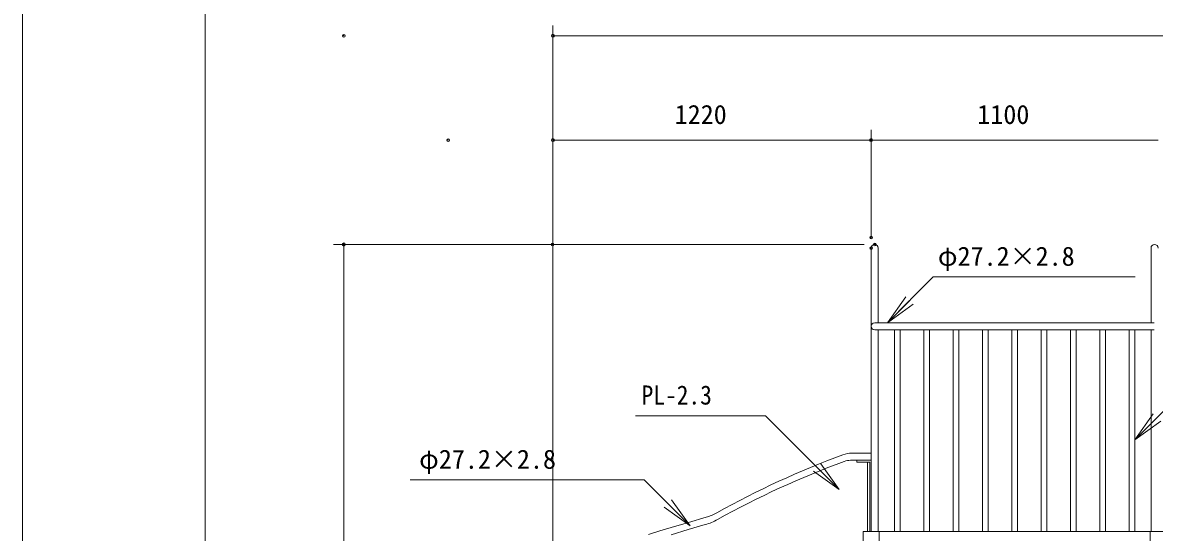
# Model space of a CAD drawing. Units: millimetres at full size, sheet at 1:20; details may follow other scales. Extents: x 10 to 16810, y -526 to 12449.
# Drawn here: x 10 to 4348, y 5086 to 7039 of the extents above; entities that cross this region are included whole.
import ezdxf
from ezdxf.enums import TextEntityAlignment as Align

# ---------------------------------------------------------------- set-up
doc = ezdxf.new("R2010")
doc.units = ezdxf.units.MM
doc.header["$LTSCALE"] = 20
doc.header["$PDMODE"] = 32
doc.header["$PDSIZE"] = 10
for name, color, linetype, lineweight in [('DEFPOINTS_3', 7, 'Continuous', 0), ('LY_10', 7, 'Continuous', 0), ('LY_11', 7, 'Continuous', 0), ('LY_12', 7, 'Continuous', 18), ('LY_7', 7, 'Continuous', 0)]:
    doc.layers.add(name, color=color, linetype=linetype, lineweight=lineweight)
doc.styles.add('ＭＳ ゴシック', font='')
doc.styles.get('ＭＳ ゴシック').set_extended_font_data('MS Gothic')

# ---------------------------------------------------------------- blocks, each defined once
blk = doc.blocks.new('-011-_DOTSMALL')
at = {"color": 7, "linetype": 'Continuous', "lineweight": 0}
blk.add_circle((0, 0), 0.0625, dxfattribs=at)
blk.add_circle((0, 0), 0.0625, dxfattribs=at)
blk = doc.blocks.new('-007-_OPEN')
at = {"color": 7, "linetype": 'Continuous', "lineweight": 0}
for p, q in [((-1, 0.1667), (0, 0)), ((0, 0), (-1, -0.1667)), ((0, 0), (-1, 0))]:
    blk.add_line(p, q, dxfattribs=at)

msp = doc.modelspace()

# ---------------------------------------------------------------- linework, layer by layer
at = {"layer": 'DEFPOINTS_3'}
msp.add_line((10, 12448.98), (10, 568.98), dxfattribs=at)
at = {"layer": 'LY_10'}
for p, q in [((3324.93, 5888.97), (3500.36, 6064.4)), ((3500.36, 6064.4), (4274.02, 6064.4)), ((4273.2, 5440.63), (4569.37, 5736.81)), ((2359.53, 5532.42), (2856.98, 5532.42)), ((3139.97, 5249.44), (2856.98, 5532.42)), ((1495.85, 5286.36), (2392.83, 5286.36)), ((2568.26, 5110.92), (2392.83, 5286.36))]:
    msp.add_line(p, q, dxfattribs=at)
at = {"layer": 'LY_11', "color": 2, "lineweight": 18}
for p, q in [((3207.35, 5361.77), (3207.35, 5354.37)), ((3207.35, 5354.37), (3257.35, 5354.37)), ((3248.35, 5088.97), (3248.35, 5354.37)), ((3257.35, 5088.97), (3257.35, 5354.37))]:
    msp.add_line(p, q, dxfattribs=at)
at = {"layer": 'LY_12', "lineweight": 0}
msp.add_line((710, 11848.98), (710, 1168.98), dxfattribs=at)
at = {"layer": 'LY_7', "lineweight": 18}
for p, q in [((2042.35, 6628.97), (2042.35, 7028.97)), ((2042.35, 6988.97), (5492.35, 6988.97)), ((2042.35, 4894.68), (2042.35, 6628.97)), ((3262.35, 6215.37), (3262.35, 6628.97)), ((2042.35, 6588.97), (3262.35, 6588.97)), ((3262.35, 6588.97), (4362.35, 6588.97)), ((3235.95, 6188.97), (1200.95, 6188.97)), ((1240.95, 3088.97), (1240.95, 6188.97))]:
    msp.add_line(p, q, dxfattribs=at)
at = {"layer": 'LY_7'}
for p, q in [((3262.35, 6175.37), (3262.35, 5088.97)), ((3289.55, 6175.37), (3289.55, 5888.97)), ((4335.15, 6175.37), (4335.15, 5888.97)), ((3275.95, 5888.97), (4347.64, 5888.97)), ((3275.95, 5861.77), (4347.64, 5861.77)), ((3289.55, 5861.77), (3289.55, 5088.97)), ((3351.5, 5861.77), (3351.5, 5088.97)), ((3373.2, 5861.77), (3373.2, 5088.97)), ((3464, 5861.77), (3464, 5088.97)), ((3485.7, 5861.77), (3485.7, 5088.97)), ((3576.5, 5861.77), (3576.5, 5088.97)), ((3598.2, 5861.77), (3598.2, 5088.97)), ((3689, 5861.77), (3689, 5088.97)), ((3710.7, 5861.77), (3710.7, 5088.97)), ((3801.5, 5861.77), (3801.5, 5088.97)), ((3823.2, 5861.77), (3823.2, 5088.97)), ((3914, 5861.77), (3914, 5088.97)), ((3935.7, 5861.77), (3935.7, 5088.97)), ((4026.5, 5861.77), (4026.5, 5088.97)), ((4048.2, 5861.77), (4048.2, 5088.97)), ((4139, 5861.77), (4139, 5088.97)), ((4160.7, 5861.77), (4160.7, 5088.97)), ((4251.5, 5861.77), (4251.5, 5088.97)), ((4273.2, 5861.77), (4273.2, 5088.97)), ((4335.15, 5861.77), (4335.15, 5088.97)), ((3262.35, 5388.97), (3188.73, 5388.97)), ((3262.35, 5361.77), (3183.4, 5361.77)), ((2562.61, 5123.59), (2495.59, 5103.88)), ((2629.65, 5143.24), (2562.61, 5123.59)), ((2452.27, 5090.95), (2409.05, 5077.72)), ((2495.59, 5103.88), (2452.27, 5090.95)), ((2560.99, 5095.91), (2495.59, 5076.68)), ((2626.41, 5115.09), (2560.99, 5095.91)), ((3232.1, 5088.97), (4264.65, 5088.97)), ((3232.1, 5088.97), (3232.1, 2788.97)), ((3262.35, 5088.97), (4392.5, 5088.97)), ((3292.6, 5088.97), (3292.6, 2788.97)), ((3475.95, 5088.97), (4148.75, 5088.97)), ((4332, 5088.97), (4332, 2788.97))]:
    msp.add_line(p, q, dxfattribs=at)
for centre, radius, start, end in [((3275.95, 6175.37), 13.6, 0, 180), ((4348.75, 6175.37), 13.6, 0, 180), ((3275.95, 5875.37), 13.6, 90, 270), ((4321.16, 2209.2), 3381.36, 110.18859, 119.20883), ((3188.73, 5288.97), 100, 90, 110.18859), ((4321.16, 2182), 3381.36, 110.09597, 119.15492), ((3183.4, 5291.77), 70, 90, 110.09597), ((2561.81, 5335.83), 230, 286.31318, 299.15492), ((2573.48, 5335.19), 200, 286.31073, 299.20882)]:
    msp.add_arc(centre, radius, start, end, dxfattribs=at)
for p in [(1240.95, 6988.97), (1640.95, 6588.97), (2042.35, 6588.97), (3262.35, 6588.97), (3262.35, 6215.37), (1240.95, 6188.97), (2040.95, 6188.97), (3262.35, 6175.37), (3275.95, 6188.97)]:
    msp.add_point(p, dxfattribs=at)

# ---------------------------------------------------------------- block references
at = {"layer": 'LY_10', "xscale": 120, "yscale": 120}
for p, rotation in [((3324.93, 5888.97), 225), ((4273.2, 5440.63), 225), ((3139.97, 5249.44), 315), ((2568.26, 5110.92), 315)]:
    msp.add_blockref('-007-_OPEN', p, dxfattribs=dict(at, rotation=rotation))
at = {"layer": 'LY_7', "xscale": 92.8, "yscale": 92.8}
for p, rotation in [((2042.35, 6988.97), 180), ((2042.35, 6588.97), 180), ((3262.35, 6588.97), 180), ((1240.95, 6188.97), 90)]:
    msp.add_blockref('-011-_DOTSMALL', p, dxfattribs=dict(at, rotation=rotation))
msp.add_blockref('-011-_DOTSMALL', (3262.35, 6588.97), dxfattribs=at)

# ---------------------------------------------------------------- texts
at = {"layer": 'LY_10', "style": 'ＭＳ ゴシック'}
for p in [(3517.88, 6085.37), (1529.62, 5307.33)]:
    msp.add_text('φ27.2×2.8', height=73.31, dxfattribs=at).set_placement(p, align=Align.BOTTOM_LEFT)
at = {"layer": 'LY_10', "style": 'ＭＳ ゴシック', "width": 0.9}
msp.add_text('PL-2.3', height=73.31, dxfattribs=at).set_placement((2382.53, 5553.4), align=Align.BOTTOM_LEFT)
at = {"layer": 'LY_7', "style": 'ＭＳ ゴシック'}
for s, p in [('1220', (2509.28, 6628.97)), ('1100', (3669.28, 6628.97))]:
    msp.add_text(s, height=73.31, dxfattribs=at).set_placement(p, align=Align.BOTTOM_LEFT)

doc.saveas('drawing.dxf')
